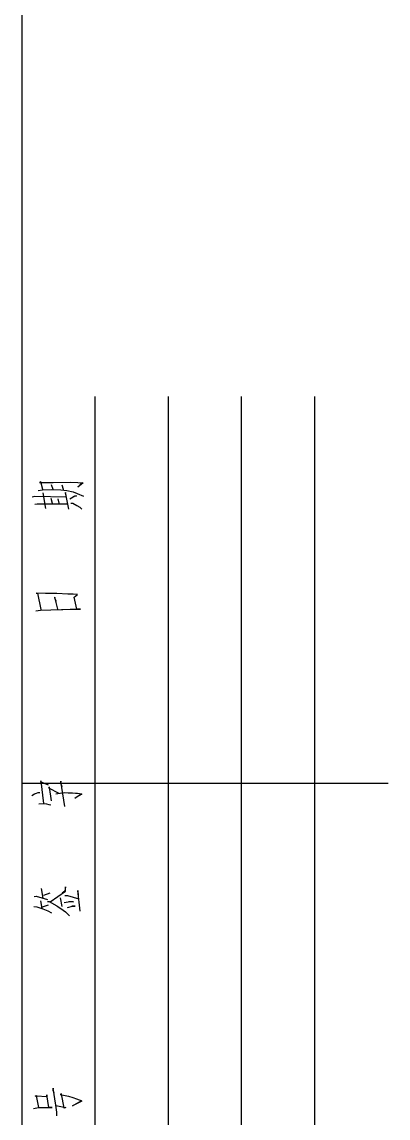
# Model space of a CAD drawing. Extents: x 0 to 8410, y 0 to 11890.
# Drawn here: x 0 to 250, y 1258 to 2005 of the extents above; entities that cross this region are included whole.
import ezdxf

# ---------------------------------------------------------------- set-up
doc = ezdxf.new("R2010")
doc.units = 0
doc.header["$MEASUREMENT"] = 0
for name, color, linetype in [('6', 7, 'Continuous'), ('8', 7, 'Continuous'), ('9', 7, 'Continuous')]:
    doc.layers.add(name, color=color, linetype=linetype)

# ---------------------------------------------------------------- blocks, each defined once
blk = doc.blocks.new('BLKENT714')
at = {"layer": '8', "color": 15, "linetype": 'Continuous'}
for p, q in [((0, 11890), (0, 0)), ((0, 1486.25), (250, 1486.25))]:
    blk.add_line(p, q, dxfattribs=at)
at = {"layer": '8', "color": 7, "linetype": 'Continuous', "const_width": 0.03}
blk.add_lwpolyline([(250, 11790), (250, 100)], dxfattribs=at)
blk = doc.blocks.new('BLKENT874')
at = {"layer": '9', "color": 1, "linetype": 'Continuous'}
for p, q in [((50, 550), (50, 1750)), ((100, 550), (100, 1750)), ((150, 550), (150, 1750)), ((200, 550), (200, 1750)), ((12.8515, 1691.84), (12.028, 1691.29)), ((12.028, 1691.29), (20.5378, 1691.39)), ((14.2241, 1686.44), (12.8515, 1691.84)), ((21.2241, 1686.54), (20.2633, 1689.65)), ((20.5378, 1691.39), (21.2241, 1691.39)), ((21.2241, 1691.39), (33.4397, 1691.48)), ((33.4397, 1691.48), (38.2437, 1691.39)), ((41.8123, 1691.02), (38.1064, 1688.18)), ((38.1064, 1688.18), (40.7143, 1690.84)), ((38.2437, 1691.39), (40.9888, 1691.11)), ((40.9888, 1691.11), (41.8123, 1691.02)), ((11.0672, 1685.9), (13.9495, 1686.35)), ((13.9495, 1686.35), (20.126, 1686.44)), ((16.2829, 1673.54), (14.4986, 1684.34)), ((20.126, 1686.44), (26.577, 1686.26)), ((26.577, 1686.26), (30.6946, 1685.8)), ((28.3613, 1686.54), (27.5378, 1689.46)), ((28.3613, 1686.26), (28.3613, 1686.54)), ((29.7339, 1684.43), (29.4594, 1683.88)), ((29.4594, 1683.88), (30.1456, 1683.06)), ((31.9299, 1673.08), (29.7339, 1684.43)), ((30.6946, 1685.8), (35.0868, 1684.89)), ((32.6162, 1680.22), (36.0476, 1682.14)), ((37.2829, 1682.24), (34.9495, 1681.5)), ((35.0868, 1684.89), (37.8319, 1683.88)), ((36.0476, 1682.14), (37.2829, 1682.24)), ((37.8319, 1683.88), (42.0868, 1681.87)), ((7.0868, 1681.59), (8.7339, 1681.96)), ((8.7339, 1681.96), (30.1456, 1681.41)), ((8.7339, 1676.47), (10.3809, 1676.84)), ((10.3809, 1676.84), (30.9692, 1676.84)), ((20.9495, 1677.02), (19.9888, 1680.41)), ((25.479, 1677.2), (24.7927, 1680.22)), ((33.4397, 1677.29), (34.8123, 1677.11)), ((34.8123, 1677.11), (37.5574, 1675.56)), ((37.5574, 1675.56), (39.6162, 1674.37)), ((39.6162, 1674.37), (40.9888, 1673.08)), ((9.6946, 1615.76), (10.6554, 1615.86)), ((16.1456, 1615.67), (9.6946, 1615.76)), ((10.6554, 1615.86), (12.9888, 1604.69)), ((23.8319, 1615.49), (16.1456, 1615.67)), ((31.2437, 1615.22), (23.8319, 1615.49)), ((34.9495, 1615.22), (31.2437, 1615.22)), ((37.9691, 1614.85), (34.9495, 1615.22)), ((35.7731, 1613.11), (37.9691, 1614.85)), ((22.4593, 1613.11), (22.1848, 1612.38)), ((22.1848, 1612.38), (23.4201, 1610.46)), ((24.5182, 1604.88), (22.4593, 1613.11)), ((37.4201, 1604.88), (35.7731, 1613.11)), ((9.4201, 1603.87), (12.577, 1604.33)), ((12.577, 1604.33), (19.7142, 1604.51)), ((19.7142, 1604.51), (26.9888, 1604.78)), ((26.9888, 1604.78), (27.9495, 1604.78)), ((27.9495, 1604.78), (33.028, 1604.88)), ((33.028, 1604.88), (39.8907, 1604.88)), ((39.8907, 1604.88), (37.4201, 1604.88)), ((13.0315, 1487.65), (12.3452, 1487.38)), ((12.3452, 1487.38), (17.8354, 1485.09)), ((14.9531, 1472.28), (13.0315, 1487.65)), ((18.9335, 1483.62), (18.1099, 1483.08)), ((18.1099, 1483.08), (25.1099, 1479.42)), ((20.306, 1474.11), (18.9335, 1483.62)), ((26.6197, 1487.56), (26.3452, 1486.55)), ((26.3452, 1486.55), (27.306, 1483.99)), ((29.2276, 1470.36), (26.6197, 1487.56)), ((6.855, 1477.77), (8.6393, 1478.96)), ((8.6393, 1478.96), (10.0119, 1479.51)), ((10.0119, 1479.51), (11.1099, 1479.78)), ((11.1099, 1479.78), (12.208, 1479.87)), ((23.0511, 1478.87), (24.4237, 1479.23)), ((24.4237, 1479.23), (26.208, 1479.51)), ((26.208, 1479.51), (28.9531, 1479.78)), ((28.9531, 1479.78), (31.5609, 1479.69)), ((31.5609, 1479.69), (34.5805, 1479.69)), ((34.5805, 1479.69), (36.6393, 1479.51)), ((36.2276, 1475.94), (40.3452, 1478.87)), ((40.8942, 1478.68), (36.2276, 1475.94)), ((36.6393, 1479.51), (38.0119, 1479.42)), ((38.0119, 1479.42), (39.3844, 1479.14)), ((39.3844, 1479.14), (40.3452, 1478.87)), ((40.3452, 1478.87), (40.8942, 1478.68)), ((11.6589, 1472.19), (14.6786, 1472.28)), ((14.6786, 1472.28), (16.7374, 1472.1)), ((16.7374, 1472.1), (18.3844, 1471.73)), ((18.3844, 1471.73), (19.757, 1471.36)), ((14.5413, 1407.91), (13.306, 1414.41)), ((29.7766, 1415.51), (29.3648, 1412.58)), ((29.7766, 1412.58), (29.7766, 1415.51)), ((39.6589, 1399.04), (38.1491, 1412.95)), ((38.1491, 1412.95), (38.1491, 1412.03)), ((8.3648, 1409.01), (9.7374, 1409.1)), ((9.7374, 1409.1), (17.4236, 1407)), ((13.855, 1400.78), (12.8942, 1405.99)), ((14.9531, 1409.83), (19.208, 1411.48)), ((17.4236, 1405.62), (18.6589, 1405.53)), ((18.6589, 1405.53), (23.7374, 1402.61)), ((19.208, 1405.26), (29.7766, 1412.58)), ((26.0707, 1408), (27.1687, 1402.15)), ((29.3648, 1412.58), (27.5805, 1411.21)), ((28.9531, 1404.89), (32.9334, 1405.62)), ((29.2276, 1409.56), (31.0119, 1409.56)), ((31.0119, 1409.56), (38.8354, 1407.27)), ((32.9334, 1405.62), (35.1295, 1405.35)), ((38.1491, 1412.03), (38.4236, 1410.02)), ((8.2276, 1402.15), (10.2864, 1401.96)), ((10.2864, 1401.96), (14.2668, 1400.5)), ((13.9923, 1401.96), (18.2472, 1403.25)), ((14.2668, 1400.5), (17.6982, 1399.22)), ((17.6982, 1399.22), (20.306, 1397.85)), ((23.7374, 1402.61), (24.1491, 1402.33)), ((24.1491, 1402.33), (26.6197, 1400.87)), ((26.6197, 1400.87), (29.7766, 1398.4)), ((29.7766, 1398.4), (31.1491, 1397.12)), ((31.0119, 1401.51), (34.5805, 1402.42)), ((35.1295, 1405.35), (32.1099, 1405.35)), ((36.3648, 1402.33), (34.0315, 1402.24)), ((34.5805, 1402.42), (36.3648, 1402.33)), ((31.1491, 1397.12), (32.3844, 1395.83)), ((8.9524, 1272.85), (9.9132, 1273.3)), ((10.0504, 1272.66), (8.9524, 1272.85)), ((9.9132, 1273.3), (10.0504, 1271.93)), ((17.0504, 1272.39), (10.0504, 1272.66)), ((10.0504, 1271.93), (11.2857, 1265.07)), ((18.2857, 1265.07), (17.0504, 1273.76)), ((17.0504, 1273.76), (17.0504, 1272.39)), ((21.4426, 1278.15), (21.0308, 1276.87)), ((21.0308, 1276.87), (21.7171, 1275.13)), ((23.2269, 1266.53), (21.4426, 1278.15)), ((27.07, 1274.4), (26.1093, 1273.85)), ((26.1093, 1273.85), (27.2073, 1273.76)), ((28.8544, 1264.61), (27.07, 1274.4)), ((27.2073, 1273.76), (31.874, 1272.66)), ((31.874, 1272.66), (34.7563, 1271.93)), ((34.7563, 1271.93), (37.3642, 1271.02)), ((37.3642, 1271.02), (39.1485, 1270.28)), ((7.9916, 1264.25), (11.2857, 1265.07)), ((11.2857, 1265.07), (20.7563, 1265.07)), ((20.7563, 1265.07), (18.2857, 1265.07)), ((23.7759, 1261.77), (23.2269, 1266.53)), ((23.2269, 1266.35), (29.9524, 1265.07)), ((29.9524, 1265.07), (28.8544, 1264.61)), ((34.6191, 1266.08), (40.3838, 1269.55)), ((40.7955, 1269.46), (34.6191, 1266.08)), ((39.1485, 1270.28), (40.521, 1269.74)), ((40.521, 1269.74), (40.7955, 1269.46)), ((23.7759, 1259.4), (23.7759, 1261.77))]:
    blk.add_line(p, q, dxfattribs=at)
at = {"layer": '9', "color": 7, "linetype": 'Continuous', "const_width": 0.03}
for points in [[(250, 1750), (0, 1750)], [(250, 1550), (0, 1550)], [(250, 1350), (0, 1350)]]:
    blk.add_lwpolyline(points, dxfattribs=at)
blk = doc.blocks.new('BLKENT800')
at = {"layer": '9'}
blk.add_blockref('BLKENT874', (0, 0), dxfattribs=at)

msp = doc.modelspace()

# ---------------------------------------------------------------- block references
at = {"layer": '6'}
for name in ['BLKENT714', 'BLKENT800']:
    msp.add_blockref(name, (0, 0), dxfattribs=at)

doc.saveas('drawing.dxf')
